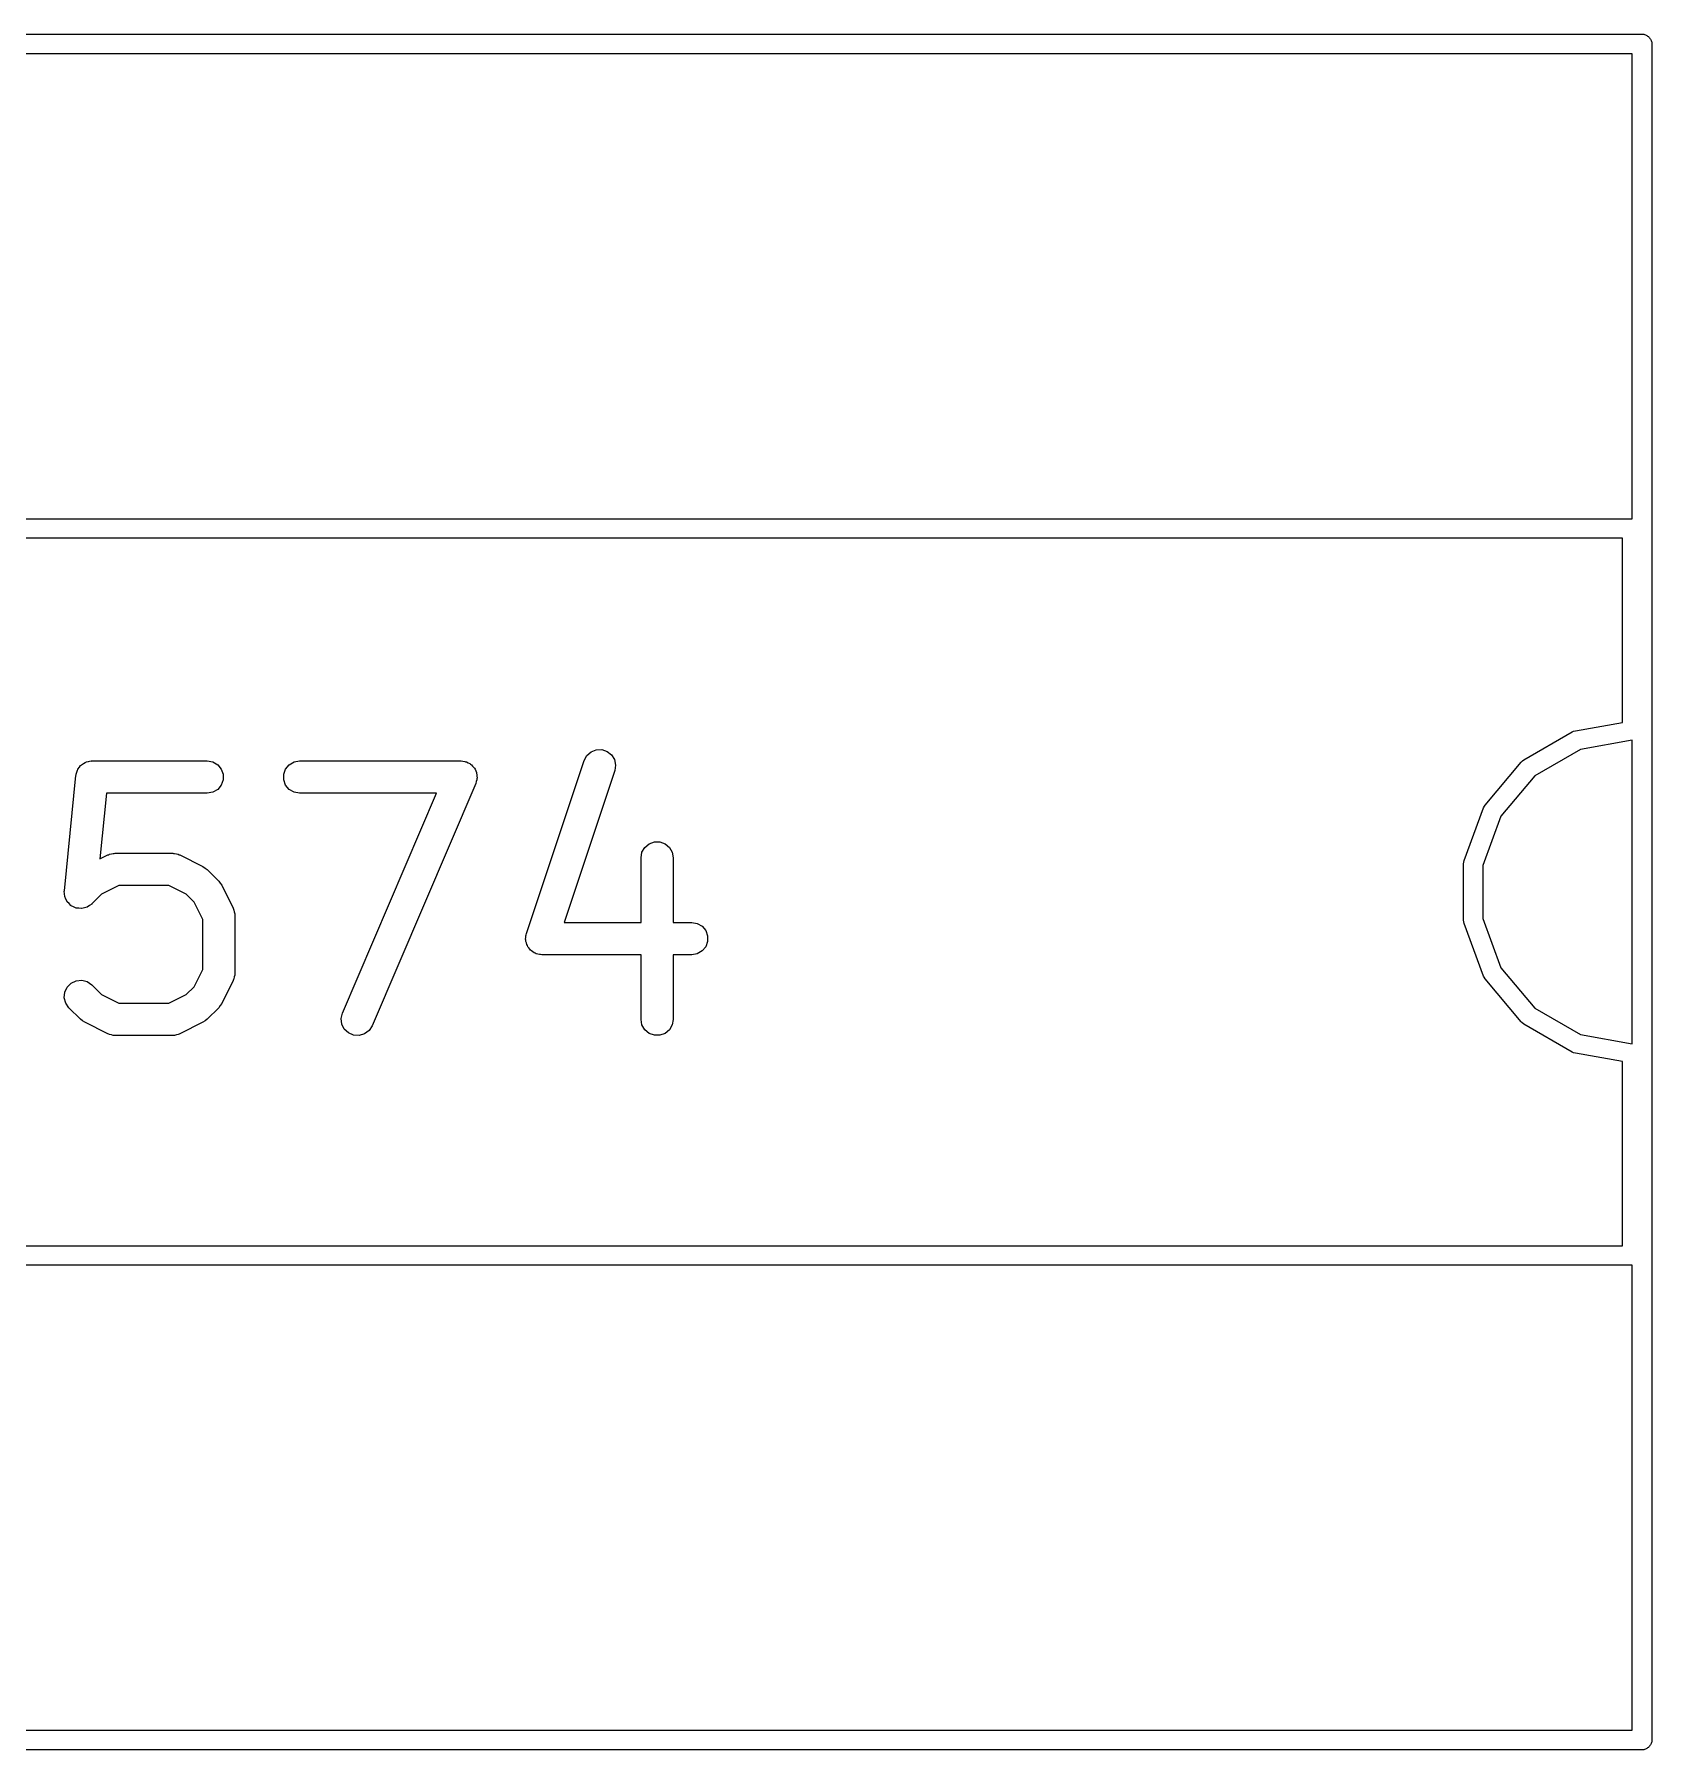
# Model space of a CAD drawing. Extents: x 0 to 100, y 0 to 100.
# Drawn here: x 45.01 to 55.03, y 59 to 69.62 of the extents above; entities that cross this region are included whole.
import ezdxf

# ---------------------------------------------------------------- set-up
doc = ezdxf.new("R2010")
doc.units = 0
doc.header["$MEASUREMENT"] = 0
doc.layers.add('BLACK', color=7, linetype='CONTINUOUS')

msp = doc.modelspace()

# ---------------------------------------------------------------- linework, layer by layer
at = {"layer": 'BLACK', "linetype": 'CONTINUOUS'}
for p, q in [((34.4048, 69.62), (54.9752, 69.62)), ((54.9752, 69.62), (54.9753, 69.62)), ((54.9753, 69.62), (54.9806, 69.62)), ((54.9806, 69.62), (54.9856, 69.6182)), ((54.9856, 69.6182), (54.9908, 69.6173)), ((54.9908, 69.6173), (54.9955, 69.6146)), ((54.9955, 69.6146), (55.0005, 69.6128)), ((55.0005, 69.6128), (55.0045, 69.6093)), ((55.0045, 69.6093), (55.0092, 69.6067)), ((55.0092, 69.6067), (55.0126, 69.6026)), ((55.0126, 69.6026), (55.0167, 69.5992)), ((55.0167, 69.5992), (55.0193, 69.5945)), ((55.0193, 69.5945), (55.0228, 69.5905)), ((55.0228, 69.5905), (55.0246, 69.5855)), ((55.0246, 69.5855), (55.0273, 69.5808)), ((55.0273, 69.5808), (55.0282, 69.5756)), ((55.0282, 69.5756), (55.03, 69.5706)), ((55.03, 69.5706), (55.03, 69.5653)), ((55.03, 69.5653), (55.03, 69.5652)), ((55.03, 69.5652), (55.03, 59.0548)), ((54.91, 69.5), (34.47, 69.5)), ((54.91, 66.62), (54.91, 69.5)), ((34.47, 66.62), (54.91, 66.62)), ((54.85, 66.5), (34.53, 66.5)), ((54.85, 65.3603), (54.85, 66.5)), ((54.5576, 65.3088), (54.85, 65.3603)), ((54.2372, 65.128), (54.538, 65.3017)), ((54.538, 65.3017), (54.5463, 65.3047)), ((54.538, 65.3017), (54.538, 65.3017)), ((54.5463, 65.3047), (54.5576, 65.3088)), ((54.5576, 65.3088), (54.5576, 65.3088)), ((54.91, 65.2491), (54.5888, 65.1924)), ((54.91, 63.3709), (54.91, 65.2491)), ((45.3071, 65.098), (45.319, 65.1049)), ((45.319, 65.1049), (45.3303, 65.1126)), ((45.3303, 65.1126), (45.334, 65.1135)), ((45.334, 65.1135), (45.3372, 65.1154)), ((45.3372, 65.1154), (45.3507, 65.1178)), ((45.3507, 65.1178), (45.3639, 65.1211)), ((45.3639, 65.1211), (45.3677, 65.1208)), ((45.3677, 65.1208), (45.3714, 65.1214)), ((45.3714, 65.1214), (46.0857, 65.1214)), ((46.0857, 65.1214), (46.1199, 65.1154)), ((46.1199, 65.1154), (46.15, 65.098)), ((46.5929, 65.098), (46.6229, 65.1154)), ((46.6229, 65.1154), (46.6571, 65.1214)), ((46.6571, 65.1214), (47.6571, 65.1214)), ((47.6571, 65.1214), (47.6685, 65.1194)), ((47.6685, 65.1194), (47.68, 65.1188)), ((47.68, 65.1188), (47.6855, 65.1164)), ((47.6855, 65.1164), (47.6913, 65.1154)), ((47.6913, 65.1154), (47.7013, 65.1096)), ((47.7013, 65.1096), (47.7119, 65.1051)), ((47.7119, 65.1051), (47.7162, 65.101)), ((47.7162, 65.101), (47.7214, 65.098)), ((48.0623, 64.0531), (48.4194, 65.1245)), ((48.4194, 65.1245), (48.436, 65.155)), ((48.436, 65.155), (48.4619, 65.1781)), ((48.4619, 65.1781), (48.4942, 65.1908)), ((48.4942, 65.1908), (48.529, 65.1918)), ((48.529, 65.1918), (48.5619, 65.1808)), ((48.5619, 65.1808), (48.5891, 65.1592)), ((48.5891, 65.1592), (48.6073, 65.1296)), ((48.6073, 65.1296), (48.6142, 65.0956)), ((53.998, 64.8486), (54.2212, 65.1146)), ((54.2212, 65.1146), (54.2294, 65.1214)), ((54.2212, 65.1146), (54.2212, 65.1146)), ((54.2294, 65.1214), (54.2372, 65.128)), ((54.2372, 65.128), (54.2372, 65.128)), ((54.5888, 65.1924), (54.3064, 65.0294)), ((45.2005, 64.3171), (45.2719, 65.0314)), ((45.2719, 65.0314), (45.2729, 65.035)), ((45.2729, 65.0388), (45.2776, 65.0516)), ((45.2729, 65.035), (45.2729, 65.0388)), ((45.2776, 65.0516), (45.2813, 65.0648)), ((45.2813, 65.0648), (45.2835, 65.0679)), ((45.2835, 65.0679), (45.2848, 65.0714)), ((45.2848, 65.0714), (45.2936, 65.0819)), ((45.2936, 65.0819), (45.3016, 65.093)), ((45.3016, 65.093), (45.3047, 65.0951)), ((45.3047, 65.0951), (45.3071, 65.098)), ((46.15, 65.098), (46.1723, 65.0714)), ((46.1723, 65.0714), (46.1842, 65.0388)), ((46.1842, 65.0041), (46.1723, 64.9714)), ((46.1842, 65.0388), (46.1842, 65.0041)), ((46.5587, 65.0388), (46.5705, 65.0714)), ((46.5587, 65.0041), (46.5587, 65.0388)), ((46.5705, 64.9714), (46.5587, 65.0041)), ((46.5705, 65.0714), (46.5929, 65.098)), ((47.7214, 65.098), (47.7288, 65.0892)), ((47.7288, 65.0892), (47.7372, 65.0813)), ((47.7372, 65.0813), (47.7399, 65.076)), ((47.7399, 65.076), (47.7437, 65.0714)), ((47.7437, 65.0714), (47.7477, 65.0606)), ((47.7477, 65.0606), (47.7529, 65.0503)), ((47.7556, 65.0041), (47.7517, 64.9932)), ((47.7529, 65.0503), (47.7536, 65.0444)), ((47.7536, 65.0444), (47.7556, 65.0388)), ((47.7556, 65.0388), (47.7556, 65.0273)), ((47.7556, 65.0273), (47.757, 65.0158)), ((47.757, 65.0158), (47.7556, 65.01)), ((47.7556, 65.01), (47.7556, 65.0041)), ((48.6092, 65.0612), (48.2959, 64.1214)), ((48.6142, 65.0956), (48.6092, 65.0612)), ((54.3064, 65.0294), (54.0967, 64.7795)), ((45.4619, 64.9214), (45.4213, 64.5153)), ((46.0857, 64.9214), (45.4619, 64.9214)), ((46.1199, 64.9275), (46.0857, 64.9214)), ((46.15, 64.9448), (46.1199, 64.9275)), ((46.1723, 64.9714), (46.15, 64.9448)), ((46.5929, 64.9448), (46.5705, 64.9714)), ((46.6229, 64.9275), (46.5929, 64.9448)), ((46.6571, 64.9214), (46.6229, 64.9275)), ((47.5055, 64.9214), (46.6571, 64.9214)), ((46.9224, 63.5608), (47.5055, 64.9214)), ((47.7491, 64.982), (47.1062, 63.482)), ((47.7517, 64.9932), (47.7491, 64.982)), ((53.8688, 64.5042), (53.9876, 64.8305)), ((53.9876, 64.8305), (53.9942, 64.842)), ((53.9876, 64.8305), (53.9876, 64.8305)), ((53.9942, 64.842), (53.998, 64.8486)), ((53.998, 64.8486), (53.998, 64.8486)), ((54.0967, 64.7795), (53.9852, 64.4731)), ((48.7775, 64.5556), (48.7948, 64.5857)), ((48.7948, 64.5857), (48.8214, 64.608)), ((48.8214, 64.608), (48.8541, 64.6199)), ((48.8541, 64.6199), (48.8888, 64.6199)), ((48.8888, 64.6199), (48.9214, 64.608)), ((48.9214, 64.608), (48.948, 64.5857)), ((48.948, 64.5857), (48.9654, 64.5556)), ((45.4213, 64.5153), (45.4696, 64.5394)), ((45.4696, 64.5394), (45.4751, 64.5411)), ((45.4751, 64.5411), (45.4801, 64.544)), ((45.4801, 64.544), (45.4916, 64.546)), ((45.4916, 64.546), (45.5029, 64.5493)), ((45.5029, 64.5493), (45.5086, 64.549)), ((45.5086, 64.549), (45.5143, 64.55)), ((45.5143, 64.55), (45.8714, 64.55)), ((45.8714, 64.55), (45.8771, 64.549)), ((45.8771, 64.549), (45.8829, 64.5493)), ((45.8829, 64.5493), (45.8941, 64.546)), ((45.8941, 64.546), (45.9056, 64.544)), ((45.9056, 64.544), (45.9106, 64.5411)), ((45.9106, 64.5411), (45.9161, 64.5394)), ((45.9161, 64.5394), (46.059, 64.468)), ((46.059, 64.468), (46.0719, 64.4585)), ((48.7714, 64.5214), (48.7775, 64.5556)), ((48.7714, 64.1214), (48.7714, 64.5214)), ((48.9654, 64.5556), (48.9714, 64.5214)), ((48.9714, 64.5214), (48.9714, 64.1214)), ((53.8652, 64.4836), (53.8688, 64.5042)), ((53.8652, 64.1364), (53.8652, 64.4836)), ((53.9852, 64.4731), (53.9852, 64.1469)), ((46.0719, 64.4585), (46.085, 64.4493)), ((46.085, 64.4493), (46.1564, 64.3779)), ((46.1564, 64.3779), (46.1656, 64.3647)), ((46.1656, 64.3647), (46.1752, 64.3519)), ((45.2004, 64.3159), (45.2005, 64.3165)), ((45.2018, 64.2992), (45.2004, 64.3159)), ((45.2005, 64.3165), (45.2005, 64.3171)), ((45.2031, 64.2825), (45.2018, 64.2992)), ((45.2034, 64.2819), (45.2031, 64.2825)), ((45.2034, 64.2813), (45.2034, 64.2819)), ((45.2105, 64.266), (45.2034, 64.2813)), ((45.2174, 64.2508), (45.2105, 64.266)), ((45.4307, 64.2964), (45.3707, 64.2364)), ((45.5379, 64.35), (45.4307, 64.2964)), ((45.8478, 64.35), (45.5379, 64.35)), ((45.955, 64.2964), (45.8478, 64.35)), ((46.0035, 64.2479), (45.955, 64.2964)), ((46.1752, 64.3519), (46.2466, 64.209)), ((45.2178, 64.2504), (45.2174, 64.2508)), ((45.2181, 64.2498), (45.2178, 64.2504)), ((45.2299, 64.2379), (45.2181, 64.2498)), ((45.2416, 64.2259), (45.2299, 64.2379)), ((45.2422, 64.2257), (45.2416, 64.2259)), ((45.2426, 64.2252), (45.2422, 64.2257)), ((45.2578, 64.2181), (45.2426, 64.2252)), ((45.2729, 64.2109), (45.2578, 64.2181)), ((45.2735, 64.2108), (45.2729, 64.2109)), ((45.2741, 64.2105), (45.2735, 64.2108)), ((45.2908, 64.2091), (45.2741, 64.2105)), ((45.3075, 64.2074), (45.2908, 64.2091)), ((45.3081, 64.2076), (45.3075, 64.2074)), ((45.3087, 64.2075), (45.3081, 64.2076)), ((45.3248, 64.2118), (45.3087, 64.2075)), ((45.3411, 64.216), (45.3248, 64.2118)), ((45.3417, 64.2164), (45.3411, 64.216)), ((45.3423, 64.2165), (45.3417, 64.2164)), ((45.356, 64.2261), (45.3423, 64.2165)), ((45.3698, 64.2356), (45.356, 64.2261)), ((45.3702, 64.2361), (45.3698, 64.2356)), ((45.3707, 64.2364), (45.3702, 64.2361)), ((46.0571, 64.1407), (46.0035, 64.2479)), ((46.2466, 64.209), (46.2482, 64.2035)), ((46.2482, 64.2035), (46.2511, 64.1985)), ((46.2511, 64.1985), (46.2531, 64.1869)), ((46.2531, 64.1869), (46.2565, 64.1757)), ((46.2565, 64.1757), (46.2561, 64.17)), ((46.2561, 64.17), (46.2571, 64.1643)), ((46.2571, 64.1643), (46.2571, 63.8071)), ((53.9852, 64.1469), (54.0967, 63.8405)), ((46.0571, 63.8307), (46.0571, 64.1407)), ((48.0587, 64.0388), (48.0612, 64.0457)), ((48.0587, 64.0287), (48.0587, 64.0388)), ((48.0612, 64.0457), (48.0623, 64.0531)), ((48.2959, 64.1214), (48.7714, 64.1214)), ((48.9714, 64.1214), (49.0857, 64.1214)), ((49.0857, 64.1214), (49.1199, 64.1154)), ((49.1199, 64.1154), (49.15, 64.098)), ((49.15, 64.098), (49.1723, 64.0714)), ((49.1723, 64.0714), (49.1842, 64.0388)), ((49.1842, 64.0388), (49.1842, 64.0041)), ((53.8688, 64.1158), (53.8652, 64.1364)), ((53.9876, 63.7895), (53.8688, 64.1158)), ((48.0572, 64.0187), (48.0587, 64.0287)), ((48.0587, 64.0115), (48.0572, 64.0187)), ((48.0587, 64.0041), (48.0587, 64.0115)), ((48.0621, 63.9946), (48.0587, 64.0041)), ((48.0641, 63.9847), (48.0621, 63.9946)), ((48.068, 63.9784), (48.0641, 63.9847)), ((48.0705, 63.9714), (48.068, 63.9784)), ((48.077, 63.9637), (48.0705, 63.9714)), ((48.0823, 63.9551), (48.077, 63.9637)), ((48.0881, 63.9505), (48.0823, 63.9551)), ((48.0929, 63.9448), (48.0881, 63.9505)), ((48.1016, 63.9398), (48.0929, 63.9448)), ((48.1095, 63.9335), (48.1016, 63.9398)), ((48.1165, 63.9312), (48.1095, 63.9335)), ((49.15, 63.9448), (49.1199, 63.9275)), ((49.1723, 63.9714), (49.15, 63.9448)), ((49.1842, 64.0041), (49.1723, 63.9714)), ((46.0035, 63.7235), (46.0571, 63.8307)), ((48.1229, 63.9275), (48.1165, 63.9312)), ((48.1329, 63.9257), (48.1229, 63.9275)), ((48.1425, 63.9225), (48.1329, 63.9257)), ((48.1499, 63.9227), (48.1425, 63.9225)), ((48.1571, 63.9214), (48.1499, 63.9227)), ((48.7714, 63.9214), (48.1571, 63.9214)), ((48.7714, 63.5214), (48.7714, 63.9214)), ((49.0857, 63.9214), (48.9714, 63.9214)), ((48.9714, 63.9214), (48.9714, 63.5214)), ((49.1199, 63.9275), (49.0857, 63.9214)), ((54.0967, 63.8405), (54.3064, 63.5906)), ((45.2034, 63.6902), (45.2181, 63.7216)), ((45.2181, 63.7216), (45.2426, 63.7462)), ((45.2426, 63.7462), (45.2741, 63.7609)), ((45.2741, 63.7609), (45.3087, 63.7639)), ((45.3087, 63.7639), (45.3423, 63.7549)), ((45.3423, 63.7549), (45.3707, 63.735)), ((45.3707, 63.735), (45.4307, 63.675)), ((45.9551, 63.675), (46.0035, 63.7235)), ((46.2466, 63.7624), (46.1752, 63.6196)), ((46.2482, 63.7679), (46.2466, 63.7624)), ((46.2511, 63.7729), (46.2482, 63.7679)), ((46.2531, 63.7845), (46.2511, 63.7729)), ((46.2565, 63.7957), (46.2531, 63.7845)), ((46.2571, 63.8071), (46.2561, 63.8015)), ((46.2561, 63.8015), (46.2565, 63.7957)), ((53.9917, 63.7824), (53.9876, 63.7895)), ((53.9876, 63.7895), (53.9876, 63.7895)), ((53.998, 63.7714), (53.9917, 63.7824)), ((54.2212, 63.5054), (53.998, 63.7714)), ((53.998, 63.7714), (53.998, 63.7714)), ((45.2004, 63.6556), (45.2034, 63.6902)), ((45.2094, 63.622), (45.2004, 63.6556)), ((45.2293, 63.5936), (45.2094, 63.622)), ((45.4307, 63.675), (45.5379, 63.6214)), ((45.5379, 63.6214), (45.8478, 63.6214)), ((45.8478, 63.6214), (45.9551, 63.675)), ((46.1752, 63.6196), (46.1656, 63.6067)), ((45.3007, 63.5221), (45.2293, 63.5936)), ((45.3138, 63.513), (45.3007, 63.5221)), ((45.3267, 63.5034), (45.3138, 63.513)), ((46.0719, 63.513), (46.059, 63.5034)), ((46.085, 63.5221), (46.0719, 63.513)), ((46.1564, 63.5936), (46.085, 63.5221)), ((46.1656, 63.6067), (46.1564, 63.5936)), ((46.9144, 63.527), (46.9224, 63.5608)), ((46.9186, 63.4925), (46.9144, 63.527)), ((48.7775, 63.4872), (48.7714, 63.5214)), ((48.9714, 63.5214), (48.9654, 63.4872)), ((54.3064, 63.5906), (54.5888, 63.4276)), ((45.4696, 63.432), (45.3267, 63.5034)), ((45.4751, 63.4303), (45.4696, 63.432)), ((45.4801, 63.4275), (45.4751, 63.4303)), ((45.4916, 63.4254), (45.4801, 63.4275)), ((45.5029, 63.4221), (45.4916, 63.4254)), ((45.5086, 63.4224), (45.5029, 63.4221)), ((45.5143, 63.4214), (45.5086, 63.4224)), ((45.8714, 63.4214), (45.5143, 63.4214)), ((45.8771, 63.4224), (45.8714, 63.4214)), ((45.8829, 63.4221), (45.8771, 63.4224)), ((45.8941, 63.4254), (45.8829, 63.4221)), ((45.9056, 63.4275), (45.8941, 63.4254)), ((45.9106, 63.4303), (45.9056, 63.4275)), ((45.9161, 63.432), (45.9106, 63.4303)), ((46.059, 63.5034), (45.9161, 63.432)), ((46.9342, 63.4615), (46.9186, 63.4925)), ((46.9595, 63.4378), (46.9342, 63.4615)), ((46.9915, 63.4241), (46.9595, 63.4378)), ((47.0261, 63.4221), (46.9915, 63.4241)), ((47.0594, 63.4322), (47.0261, 63.4221)), ((47.0872, 63.453), (47.0594, 63.4322)), ((47.1062, 63.482), (47.0872, 63.453)), ((48.7948, 63.4571), (48.7775, 63.4872)), ((48.8214, 63.4348), (48.7948, 63.4571)), ((48.8541, 63.4229), (48.8214, 63.4348)), ((48.8888, 63.4229), (48.8541, 63.4229)), ((48.9214, 63.4348), (48.8888, 63.4229)), ((48.948, 63.4571), (48.9214, 63.4348)), ((48.9654, 63.4872), (48.948, 63.4571)), ((54.225, 63.5022), (54.2212, 63.5054)), ((54.2212, 63.5054), (54.2212, 63.5054)), ((54.2372, 63.492), (54.225, 63.5022)), ((54.538, 63.3183), (54.2372, 63.492)), ((54.2372, 63.492), (54.2372, 63.492)), ((54.5888, 63.4276), (54.91, 63.3709)), ((54.5463, 63.3153), (54.538, 63.3183)), ((54.538, 63.3183), (54.538, 63.3183)), ((54.5576, 63.3112), (54.5463, 63.3153)), ((54.85, 63.2597), (54.5576, 63.3112)), ((54.5576, 63.3112), (54.5576, 63.3112)), ((54.85, 62.12), (54.85, 63.2597)), ((34.53, 62.12), (54.85, 62.12)), ((54.91, 62), (34.47, 62)), ((54.91, 59.12), (54.91, 62)), ((34.47, 59.12), (54.91, 59.12)), ((55.03, 59.0494), (55.0282, 59.0444)), ((55.03, 59.0548), (55.03, 59.0547)), ((55.03, 59.0547), (55.03, 59.0494)), ((54.9752, 59), (34.4048, 59)), ((54.9753, 59), (54.9752, 59)), ((54.9806, 59), (54.9753, 59)), ((54.9856, 59.0018), (54.9806, 59)), ((54.9908, 59.0027), (54.9856, 59.0018)), ((54.9955, 59.0054), (54.9908, 59.0027)), ((55.0005, 59.0072), (54.9955, 59.0054)), ((55.0045, 59.0107), (55.0005, 59.0072)), ((55.0092, 59.0133), (55.0045, 59.0107)), ((55.0126, 59.0174), (55.0092, 59.0133)), ((55.0167, 59.0208), (55.0126, 59.0174)), ((55.0193, 59.0255), (55.0167, 59.0208)), ((55.0228, 59.0295), (55.0193, 59.0255)), ((55.0246, 59.0345), (55.0228, 59.0295)), ((55.0273, 59.0392), (55.0246, 59.0345)), ((55.0282, 59.0444), (55.0273, 59.0392))]:
    msp.add_line(p, q, dxfattribs=at)

doc.saveas('drawing.dxf')
